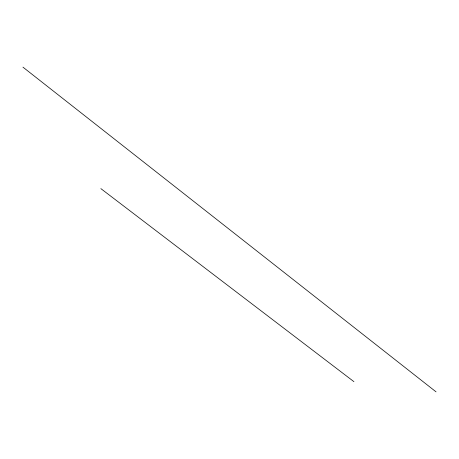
<?xml version="1.0" encoding="UTF-8"?>
<svg xmlns="http://www.w3.org/2000/svg" width="459" height="459" viewBox="0 0 459 459"><rect width="100%" height="100%" fill="white"/><g stroke="black" fill="none" stroke-linecap="round" stroke-linejoin="round"><path stroke-width="0.69" d="M100.86 188.62L353.923 381.664M22.95 67.146L436.05 391.854"/></g></svg>
